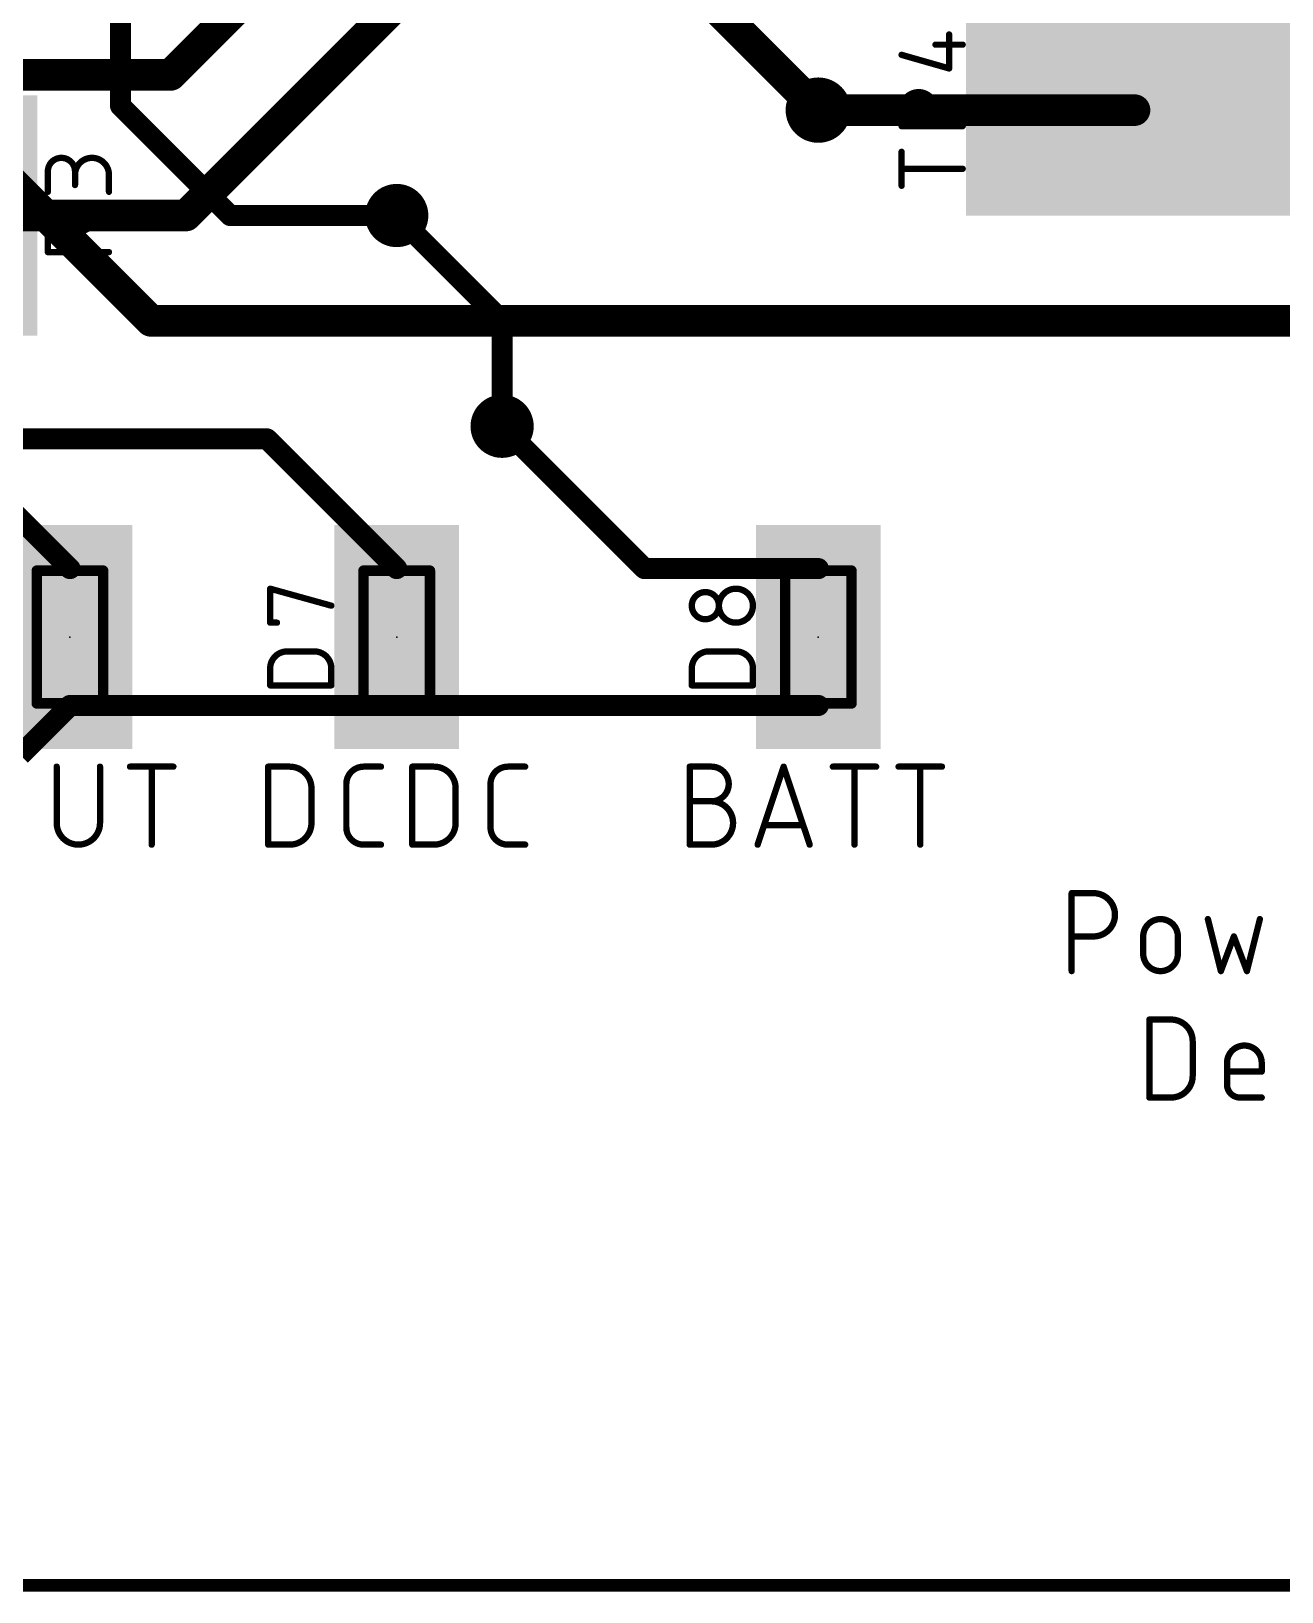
# Model space of a CAD drawing. Extents: x 0 to 100, y 0 to 94.
# Drawn here: x 24.81 to 39.87, y -0.08 to 18.73 of the extents above; entities that cross this region are included whole.
import ezdxf

# ---------------------------------------------------------------- set-up
doc = ezdxf.new("R2010")
doc.units = 0
for name, color, linetype in [('1', 12, 'CONTINUOUS'), ('16', 132, 'CONTINUOUS'), ('18', 110, 'CONTINUOUS'), ('20', 31, 'CONTINUOUS'), ('21', 253, 'CONTINUOUS'), ('23', 53, 'CONTINUOUS'), ('25', 253, 'CONTINUOUS'), ('39', 12, 'CONTINUOUS')]:
    doc.layers.add(name, color=color, linetype=linetype)

# ---------------------------------------------------------------- blocks, each defined once
blk = doc.blocks.new('RECT')
blk.add_solid([(-0.5, -0.5), (0.5, -0.5), (-0.5, 0.5), (0.5, 0.5)])
blk = doc.blocks.new('ROUNDV')
at = {"const_width": 0.5}
blk.add_lwpolyline([(0, -0.25, 1), (0, 0.25, 1), (0, -0.25)], format="xyb", dxfattribs=at)

msp = doc.modelspace()

# ---------------------------------------------------------------- linework, layer by layer
at = {"layer": '1'}
for points, const_width in [([(25.8826, 21.6408), (25.8826, 17.8308)], 0.254), ([(25.8826, 17.8308), (27.2034, 16.51)], 0.254), ([(38.1, 17.78), (34.29, 17.78)], 0.381), ([(24.13, 17.36), (26.25, 15.24)], 0.381), ([(27.2034, 16.51), (29.21, 16.51)], 0.254), ([(63.5, 15.24), (26.25, 15.24)], 0.381), ([(27.6474, 13.8176), (23.2918, 13.8176)], 0.254), ([(29.21, 12.255), (27.6474, 13.8176)], 0.254), ([(30.48, 13.97), (32.195, 12.255)], 0.254), ([(25.273, 12.255), (24.4724, 13.0556)], 0.254), ([(32.195, 12.255), (34.29, 12.255)], 0.254), ([(25.273, 10.605), (24.6756, 10.0076)], 0.254), ([(25.273, 10.605), (29.21, 10.605)], 0.254), ([(29.21, 10.605), (34.29, 10.605)], 0.254)]:
    msp.add_lwpolyline(points, dxfattribs=dict(at, const_width=const_width))
for points, const_width in [([(25.9275, 17.8757, 1), (25.8377, 17.7859)], 0.127), ([(25.8191, 17.8308, 1), (25.9461, 17.8308)], 0.127), ([(34.29, 17.8753, 1), (34.29, 17.6848)], 0.1905), ([(38.1, 17.6848, 1), (38.1, 17.8753)], 0.1905), ([(27.2034, 16.5735, 1), (27.2034, 16.4465)], 0.127), ([(27.1585, 16.4651, 1), (27.2483, 16.5549)], 0.127), ([(29.21, 16.4465, 1), (29.21, 16.5735)], 0.127), ([(26.25, 15.3353, 1), (26.25, 15.1448)], 0.1905), ([(26.1826, 15.1726, 1), (26.3174, 15.3074)], 0.1905), ([(27.6923, 13.8625, 1), (27.6025, 13.7727)], 0.127), ([(27.6474, 13.7541, 1), (27.6474, 13.8811)], 0.127), ([(30.5249, 14.0149, 1), (30.4351, 13.9251)], 0.127), ([(25.2281, 12.2101, 1), (25.3179, 12.2999)], 0.127), ([(29.1651, 12.2101, 1), (29.2549, 12.2999)], 0.127), ([(32.195, 12.3185, 1), (32.195, 12.1915)], 0.127), ([(32.1501, 12.2101, 1), (32.2399, 12.2999)], 0.127), ([(34.29, 12.1915, 1), (34.29, 12.3185)], 0.127), ([(25.273, 10.6685, 1), (25.273, 10.5415)], 0.127), ([(25.3179, 10.5601, 1), (25.2281, 10.6499)], 0.127), ([(29.21, 10.6685, 1), (29.21, 10.5415)], 0.127), ([(29.21, 10.5415, 1), (29.21, 10.6685)], 0.127), ([(34.29, 10.5415, 1), (34.29, 10.6685)], 0.127)]:
    msp.add_lwpolyline(points, format="xyb", dxfattribs=dict(at, const_width=const_width))
at = {"layer": '16'}
for points, const_width in [([(34.29, 17.78), (31.2011, 20.8689)], 0.381), ([(30.48, 20.32), (26.67, 16.51)], 0.381), ([(27.4066, 19.1262), (26.4844, 18.204)], 0.381), ([(26.4844, 18.204), (12.403, 18.204)], 0.381), ([(26.67, 16.51), (7.62, 16.51)], 0.381), ([(29.21, 16.51), (30.48, 15.24)], 0.254), ([(30.48, 15.24), (30.48, 13.97)], 0.254), ([(0, 0), (100.33, 0)], 0.1524)]:
    msp.add_lwpolyline(points, dxfattribs=dict(at, const_width=const_width))
for points, const_width in [([(26.4171, 18.2714, 1), (26.5518, 18.1367)], 0.1905), ([(26.4844, 18.1088, 1), (26.4844, 18.2993)], 0.1905), ([(34.2226, 17.7126, 1), (34.3574, 17.8474)], 0.1905), ([(26.6026, 16.5774, 1), (26.7374, 16.4426)], 0.1905), ([(26.67, 16.4148, 1), (26.67, 16.6053)], 0.1905), ([(29.2549, 16.5549, 1), (29.1651, 16.4651)], 0.127), ([(30.5435, 15.24, 1), (30.4165, 15.24)], 0.127), ([(30.4351, 15.1951, 1), (30.5249, 15.2849)], 0.127), ([(30.4165, 13.97, 1), (30.5435, 13.97)], 0.127)]:
    msp.add_lwpolyline(points, format="xyb", dxfattribs=dict(at, const_width=const_width))
at = {"layer": '20'}
msp.add_line((0, 0), (100.31, 0), dxfattribs=at)
at = {"layer": '21'}
for points, const_width in [([(24.873, 12.2618, 1), (24.873, 12.1982)], 0.0635), ([(24.9047, 12.23, 1), (24.8413, 12.23)], 0.0635), ([(25.7048, 12.23, 1), (25.6413, 12.23)], 0.0635), ([(25.673, 12.1982, 1), (25.673, 12.2618)], 0.0635), ([(28.81, 12.2618, 1), (28.81, 12.1982)], 0.0635), ([(28.8418, 12.23, 1), (28.7783, 12.23)], 0.0635), ([(29.6418, 12.23, 1), (29.5783, 12.23)], 0.0635), ([(29.61, 12.1982, 1), (29.61, 12.2618)], 0.0635), ([(33.9218, 12.23, 1), (33.8582, 12.23)], 0.0635), ([(33.89, 12.2618, 1), (33.89, 12.1982)], 0.0635), ([(34.7218, 12.23, 1), (34.6583, 12.23)], 0.0635), ([(34.69, 12.1982, 1), (34.69, 12.2618)], 0.0635), ([(24.873, 10.6618, 1), (24.873, 10.5983)], 0.0635), ([(24.8413, 10.63, 1), (24.9047, 10.63)], 0.0635), ([(25.6413, 10.63, 1), (25.7048, 10.63)], 0.0635), ([(25.673, 10.5983, 1), (25.673, 10.6618)], 0.0635), ([(28.81, 10.6618, 1), (28.81, 10.5983)], 0.0635), ([(28.7783, 10.63, 1), (28.8418, 10.63)], 0.0635), ([(29.5783, 10.63, 1), (29.6418, 10.63)], 0.0635), ([(29.61, 10.5983, 1), (29.61, 10.6618)], 0.0635), ([(33.8582, 10.63, 1), (33.9218, 10.63)], 0.0635), ([(33.89, 10.6618, 1), (33.89, 10.5983)], 0.0635), ([(34.6583, 10.63, 1), (34.7218, 10.63)], 0.0635), ([(34.69, 10.5983, 1), (34.69, 10.6618)], 0.0635), ([(25.132, 9.8679, 1), (25.0939, 9.8679)], 0.0381), ([(25.6541, 9.8679, 1), (25.616, 9.8679)], 0.0381), ([(25.9969, 9.887, 1), (25.9969, 9.8489)], 0.0381), ([(26.277, 9.8679, 1), (26.2389, 9.8679)], 0.0381), ([(26.519, 9.8489, 1), (26.519, 9.887)], 0.0381), ([(27.6606, 9.887, 1), (27.6606, 9.8489)], 0.0381), ([(27.6797, 9.8679, 1), (27.6416, 9.8679)], 0.0381), ([(27.9217, 9.887, 1), (27.9217, 9.8489)], 0.0381), ([(28.1827, 9.6068, 0.4142), (27.9217, 9.8679)], 0.0762), ([(27.9217, 9.8489, 1), (27.9217, 9.887)], 0.0381), ([(28.8117, 9.8679, 0.4142), (28.6029, 9.6591)], 0.0762), ([(28.8117, 9.887, 1), (28.8117, 9.8489)], 0.0381), ([(28.8117, 9.8489, 1), (28.8117, 9.8869)], 0.0381), ([(29.0206, 9.8489, 1), (29.0206, 9.887)], 0.0381), ([(29.398, 9.887, 1), (29.398, 9.8489)], 0.0381), ([(29.417, 9.8679, 1), (29.3789, 9.8679)], 0.0381), ([(29.659, 9.887, 1), (29.659, 9.8489)], 0.0381), ([(29.9201, 9.6068, 0.4142), (29.659, 9.8679)], 0.0762), ([(29.659, 9.8489, 1), (29.659, 9.887)], 0.0381), ([(30.5491, 9.8679, 0.4142), (30.3403, 9.6591)], 0.0762), ([(30.5491, 9.887, 1), (30.5491, 9.8489)], 0.0381), ([(30.5491, 9.8489, 1), (30.5491, 9.8869)], 0.0381), ([(30.7579, 9.8489, 1), (30.7579, 9.887)], 0.0381), ([(32.7406, 9.887, 1), (32.7406, 9.8489)], 0.0381), ([(32.7597, 9.8679, 1), (32.7216, 9.8679)], 0.0381), ([(33.0017, 9.887, 1), (33.0017, 9.8489)], 0.0381), ([(33.0017, 9.4502, 1), (33.0017, 9.8679)], 0.0762), ([(33.0017, 9.8489, 1), (33.0017, 9.887)], 0.0381), ([(33.8905, 9.8739, 1), (33.8544, 9.8619)], 0.0381), ([(33.8905, 9.8619, 1), (33.8544, 9.8739)], 0.0381), ([(34.4648, 9.887, 1), (34.4648, 9.8489)], 0.0381), ([(34.7449, 9.8679, 1), (34.7068, 9.8679)], 0.0381), ([(34.9869, 9.8489, 1), (34.9869, 9.887)], 0.0381), ([(35.2573, 9.887, 1), (35.2573, 9.8489)], 0.0381), ([(35.5374, 9.8679, 1), (35.4993, 9.8679)], 0.0381), ([(35.7794, 9.8489, 1), (35.7794, 9.887)], 0.0381), ([(28.2018, 9.6068, 1), (28.1637, 9.6068)], 0.0381), ([(28.1637, 9.6068, 1), (28.2018, 9.6068)], 0.0381), ([(28.622, 9.6591, 1), (28.5839, 9.6591)], 0.0381), ([(28.5839, 9.6591, 1), (28.622, 9.6591)], 0.0381), ([(29.9391, 9.6068, 1), (29.901, 9.6068)], 0.0381), ([(29.901, 9.6068, 1), (29.9391, 9.6068)], 0.0381), ([(30.3593, 9.6591, 1), (30.3212, 9.6591)], 0.0381), ([(30.3212, 9.6591, 1), (30.3593, 9.6591)], 0.0381), ([(32.7406, 9.4693, 1), (32.7406, 9.4312)], 0.0381), ([(33.0017, 9.4693, 1), (33.0017, 9.4312)], 0.0381), ([(33.0017, 9.4693, 1), (33.0017, 9.4312)], 0.0381), ([(33.0017, 8.9281, 1), (33.0017, 9.4502)], 0.0762), ([(33.0017, 9.4312, 1), (33.0017, 9.4693)], 0.0381), ([(25.113, 9.1892, 1), (25.6351, 9.1892)], 0.0762), ([(25.132, 9.1892, 1), (25.0939, 9.1892)], 0.0381), ([(25.6541, 9.1892, 1), (25.616, 9.1892)], 0.0381), ([(27.9217, 8.9281, 0.4142), (28.1827, 9.1892)], 0.0762), ([(28.2018, 9.1892, 1), (28.1637, 9.1892)], 0.0381), ([(29.659, 8.9281, 0.4142), (29.9201, 9.1892)], 0.0762), ([(29.9391, 9.1892, 1), (29.901, 9.1892)], 0.0381), ([(25.0939, 9.1892, 1), (25.132, 9.1892)], 0.0381), ([(25.616, 9.1892, 1), (25.6541, 9.1892)], 0.0381), ([(28.1637, 9.1892, 1), (28.2018, 9.1892)], 0.0381), ([(28.6029, 9.1369, 0.4142), (28.8117, 8.9281)], 0.0762), ([(28.622, 9.1369, 1), (28.5839, 9.1369)], 0.0381), ([(28.5839, 9.1369, 1), (28.622, 9.1369)], 0.0381), ([(29.901, 9.1892, 1), (29.9391, 9.1892)], 0.0381), ([(30.3403, 9.1369, 0.4142), (30.5491, 8.9281)], 0.0762), ([(30.3593, 9.1369, 1), (30.3212, 9.1369)], 0.0381), ([(30.3212, 9.1369, 1), (30.3593, 9.1369)], 0.0381), ([(33.6375, 9.1821, 1), (33.6375, 9.144)], 0.0381), ([(34.1074, 9.144, 1), (34.1074, 9.1821)], 0.0381), ([(26.2389, 8.9281, 1), (26.277, 8.9281)], 0.0381), ([(27.6606, 8.9472, 1), (27.6606, 8.9091)], 0.0381), ([(27.6416, 8.9281, 1), (27.6797, 8.9281)], 0.0381), ([(27.9217, 8.9471, 1), (27.9217, 8.9091)], 0.0381), ([(27.9217, 8.9091, 1), (27.9217, 8.9472)], 0.0381), ([(28.8117, 8.9472, 1), (28.8117, 8.9091)], 0.0381), ([(28.8117, 8.9091, 1), (28.8117, 8.9472)], 0.0381), ([(29.0206, 8.9091, 1), (29.0206, 8.9472)], 0.0381), ([(29.398, 8.9472, 1), (29.398, 8.9091)], 0.0381), ([(29.3789, 8.9281, 1), (29.417, 8.9281)], 0.0381), ([(29.659, 8.9471, 1), (29.659, 8.9091)], 0.0381), ([(29.659, 8.9091, 1), (29.659, 8.9472)], 0.0381), ([(30.5491, 8.9472, 1), (30.5491, 8.9091)], 0.0381), ([(30.5491, 8.9091, 1), (30.5491, 8.9472)], 0.0381), ([(30.7579, 8.9091, 1), (30.7579, 8.9472)], 0.0381), ([(32.7406, 8.9472, 1), (32.7406, 8.9091)], 0.0381), ([(32.7216, 8.9281, 1), (32.7597, 8.9281)], 0.0381), ([(33.0017, 8.9471, 1), (33.0017, 8.909)], 0.0381), ([(33.0017, 8.9091, 1), (33.0017, 8.9472)], 0.0381), ([(33.5411, 8.9341, 1), (33.5773, 8.9221)], 0.0381), ([(34.1676, 8.9221, 1), (34.2038, 8.9341)], 0.0381), ([(34.7068, 8.9281, 1), (34.7449, 8.9281)], 0.0381), ([(35.4993, 8.9281, 1), (35.5374, 8.9281)], 0.0381), ([(37.3617, 8.3439, 1), (37.3236, 8.3439)], 0.0381), ([(37.3426, 8.3629, 1), (37.3426, 8.3248)], 0.0381), ([(37.6037, 7.8218, 1), (37.6037, 8.3439)], 0.0762), ([(37.6037, 8.3629, 1), (37.6037, 8.3248)], 0.0381), ([(37.6037, 8.3248, 1), (37.6037, 8.3629)], 0.0381), ([(38.6224, 7.8218, 1), (38.2047, 7.8218)], 0.0762), ([(39.0027, 8.0353, 1), (38.9657, 8.026)], 0.0381), ([(39.6292, 8.026, 1), (39.5922, 8.0353)], 0.0381), ([(37.3426, 7.8408, 1), (37.3426, 7.8027)], 0.0381), ([(37.6037, 7.8408, 1), (37.6037, 7.8027)], 0.0381), ([(37.6037, 7.8027, 1), (37.6037, 7.8408)], 0.0381), ([(38.2237, 7.8218, 1), (38.1856, 7.8218)], 0.0381), ([(38.1856, 7.8218, 1), (38.2237, 7.8218)], 0.0381), ([(38.6414, 7.8218, 1), (38.6033, 7.8218)], 0.0381), ([(38.6033, 7.8218, 1), (38.6414, 7.8218)], 0.0381), ([(39.3153, 7.8285, 1), (39.2796, 7.8151)], 0.0381), ([(39.3153, 7.8151, 1), (39.2796, 7.8285)], 0.0381), ([(38.2047, 7.6129, 1), (38.6224, 7.6129)], 0.0762), ([(38.2237, 7.6129, 1), (38.1856, 7.6129)], 0.0381), ([(38.1856, 7.6129, 1), (38.2237, 7.6129)], 0.0381), ([(38.6414, 7.6129, 1), (38.6033, 7.6129)], 0.0381), ([(38.6033, 7.6129, 1), (38.6414, 7.6129)], 0.0381), ([(37.3236, 7.4041, 1), (37.3617, 7.4041)], 0.0381), ([(39.123, 7.4108, 1), (39.1586, 7.3974)], 0.0381), ([(39.1223, 7.3995, 1), (39.1593, 7.4087)], 0.0381), ([(39.4356, 7.4087, 1), (39.4726, 7.3995)], 0.0381), ([(39.4362, 7.3974, 1), (39.4719, 7.4108)], 0.0381), ([(38.2788, 6.839, 1), (38.2788, 6.8009)], 0.0381), ([(38.2978, 6.8199, 1), (38.2597, 6.8199)], 0.0381), ([(38.5398, 6.839, 1), (38.5398, 6.8009)], 0.0381), ([(38.8009, 6.5588, 0.4142), (38.5398, 6.8199)], 0.0762), ([(38.5398, 6.8009, 1), (38.5398, 6.839)], 0.0381), ([(38.8199, 6.5588, 1), (38.7818, 6.5588)], 0.0381), ([(38.7818, 6.5588, 1), (38.8199, 6.5588)], 0.0381), ([(39.6326, 6.2978, 1), (39.2149, 6.2978)], 0.0762), ([(39.2149, 6.2124, 1), (39.2149, 6.1743)], 0.0381), ([(39.234, 6.2978, 1), (39.1959, 6.2978)], 0.0381), ([(39.1959, 6.2978, 1), (39.234, 6.2978)], 0.0381), ([(39.6516, 6.2978, 1), (39.6135, 6.2978)], 0.0381), ([(39.6135, 6.2978, 1), (39.6516, 6.2978)], 0.0381), ([(39.6135, 6.1934, 1), (39.6516, 6.1934)], 0.0381), ([(39.6326, 6.1743, 1), (39.6326, 6.2124)], 0.0381), ([(38.5398, 5.8801, 0.4142), (38.8009, 6.1412)], 0.0762), ([(38.8199, 6.1412, 1), (38.7818, 6.1412)], 0.0381), ([(38.7818, 6.1412, 1), (38.8199, 6.1412)], 0.0381), ([(39.2149, 6.0367, 0.4142), (39.3715, 5.8801)], 0.0762), ([(39.234, 6.0367, 1), (39.1959, 6.0367)], 0.0381), ([(39.1959, 6.0367, 1), (39.234, 6.0367)], 0.0381), ([(38.2788, 5.8992, 1), (38.2788, 5.8611)], 0.0381), ([(38.2597, 5.8801, 1), (38.2978, 5.8801)], 0.0381), ([(38.5398, 5.8991, 1), (38.5398, 5.8611)], 0.0381), ([(38.5398, 5.8611, 1), (38.5398, 5.8992)], 0.0381), ([(39.3715, 5.8992, 1), (39.3715, 5.8611)], 0.0381), ([(39.3715, 5.8611, 1), (39.3715, 5.8992)], 0.0381), ([(39.6326, 5.8611, 1), (39.6326, 5.8992)], 0.0381)]:
    msp.add_lwpolyline(points, format="xyb", dxfattribs=dict(at, const_width=const_width))
for points, const_width in [([(24.873, 10.63), (24.873, 12.23)], 0.127), ([(24.873, 12.23), (25.673, 12.23)], 0.127), ([(25.673, 12.23), (25.673, 10.63)], 0.127), ([(28.81, 10.63), (28.81, 12.23)], 0.127), ([(28.81, 12.23), (29.61, 12.23)], 0.127), ([(29.61, 12.23), (29.61, 10.63)], 0.127), ([(33.89, 10.63), (33.89, 12.23)], 0.127), ([(33.89, 12.23), (34.69, 12.23)], 0.127), ([(34.69, 12.23), (34.69, 10.63)], 0.127), ([(25.673, 10.63), (24.873, 10.63)], 0.127), ([(29.61, 10.63), (28.81, 10.63)], 0.127), ([(34.69, 10.63), (33.89, 10.63)], 0.127), ([(25.113, 9.8679), (25.113, 9.1892)], 0.0762), ([(25.6351, 9.1892), (25.6351, 9.8679)], 0.0762), ([(25.9969, 9.8679), (26.519, 9.8679)], 0.0762), ([(26.258, 8.9281), (26.258, 9.8679)], 0.0762), ([(27.6606, 8.9281), (27.6606, 9.8679)], 0.0762), ([(27.6606, 9.8679), (27.9217, 9.8679)], 0.0762), ([(28.8117, 9.8679), (29.0206, 9.8679)], 0.0762), ([(29.398, 8.9281), (29.398, 9.8679)], 0.0762), ([(29.398, 9.8679), (29.659, 9.8679)], 0.0762), ([(30.5491, 9.8679), (30.7579, 9.8679)], 0.0762), ([(32.7406, 8.9281), (32.7406, 9.8679)], 0.0762), ([(32.7406, 9.8679), (33.0017, 9.8679)], 0.0762), ([(33.5592, 8.9281), (33.8724, 9.8679)], 0.0762), ([(33.8724, 9.8679), (34.1857, 8.9281)], 0.0762), ([(34.4648, 9.8679), (34.9869, 9.8679)], 0.0762), ([(34.7259, 8.9281), (34.7259, 9.8679)], 0.0762), ([(35.2573, 9.8679), (35.7794, 9.8679)], 0.0762), ([(35.5184, 8.9281), (35.5184, 9.8679)], 0.0762), ([(28.1827, 9.6068), (28.1827, 9.1892)], 0.0762), ([(28.6029, 9.1369), (28.6029, 9.6591)], 0.0762), ([(29.9201, 9.6068), (29.9201, 9.1892)], 0.0762), ([(30.3403, 9.1369), (30.3403, 9.6591)], 0.0762), ([(32.7406, 9.4502), (33.0017, 9.4502)], 0.0762), ([(34.1074, 9.1631), (33.6375, 9.1631)], 0.0762), ([(27.9217, 8.9281), (27.6606, 8.9281)], 0.0762), ([(29.0206, 8.9281), (28.8117, 8.9281)], 0.0762), ([(29.659, 8.9281), (29.398, 8.9281)], 0.0762), ([(30.7579, 8.9281), (30.5491, 8.9281)], 0.0762), ([(33.0017, 8.9281), (32.7406, 8.9281)], 0.0762), ([(37.3426, 7.4041), (37.3426, 8.3439)], 0.0762), ([(37.3426, 8.3439), (37.6037, 8.3439)], 0.0762), ([(38.9842, 8.0306), (39.1408, 7.4041)], 0.0762), ([(39.4541, 7.4041), (39.6107, 8.0306)], 0.0762), ([(37.6037, 7.8218), (37.3426, 7.8218)], 0.0762), ([(38.2047, 7.6129), (38.2047, 7.8218)], 0.0762), ([(38.6224, 7.8218), (38.6224, 7.6129)], 0.0762), ([(39.1408, 7.4041), (39.2974, 7.8218)], 0.0762), ([(39.2974, 7.8218), (39.4541, 7.4041)], 0.0762), ([(38.2788, 5.8801), (38.2788, 6.8199)], 0.0762), ([(38.2788, 6.8199), (38.5398, 6.8199)], 0.0762), ([(38.8009, 6.5588), (38.8009, 6.1412)], 0.0762), ([(39.2149, 6.0367), (39.2149, 6.2978)], 0.0762), ([(39.6326, 6.1934), (39.2149, 6.1934)], 0.0762), ([(39.6326, 6.2978), (39.6326, 6.1934)], 0.0762), ([(38.5398, 5.8801), (38.2788, 5.8801)], 0.0762), ([(39.6326, 5.8801), (39.3715, 5.8801)], 0.0762)]:
    msp.add_lwpolyline(points, dxfattribs=dict(at, const_width=const_width))
at = {"layer": '23'}
for p in [(38.1, 17.78), (25.273, 11.43), (29.21, 11.43), (34.29, 11.43)]:
    msp.add_point(p, dxfattribs=at)
at = {"layer": '25', "const_width": 0.0762}
for points in [[(35.8662, 18.2825), (35.8662, 18.6917)], [(35.2933, 18.4462), (35.8662, 18.2825)], [(35.7025, 18.569), (36.0299, 18.569)], [(35.2933, 17.5872), (35.2933, 17.7918)], [(35.7025, 17.7918), (35.7025, 17.5872)], [(36.0299, 17.5872), (35.2933, 17.5872)], [(35.2933, 16.8683), (35.2933, 17.2775)], [(25.0063, 16.7956), (25.0063, 17.0411)], [(25.3337, 17.0411), (25.3337, 16.8774)], [(25.7429, 16.7956), (25.7429, 17.0002)], [(36.0299, 17.0729), (35.2933, 17.0729)], [(25.7429, 16.4784), (25.4155, 16.3147)], [(25.0063, 16.0692), (25.0063, 16.2738)], [(25.4155, 16.2738), (25.4155, 16.0692)], [(25.7429, 16.0692), (25.0063, 16.0692)], [(27.6853, 11.6033), (27.6853, 12.0126)], [(27.6853, 12.0126), (28.4219, 11.8079)], [(27.7671, 11.6033), (27.6853, 11.6033)], [(27.8899, 11.2567), (28.2173, 11.2567)], [(32.9699, 11.2567), (33.2973, 11.2567)], [(27.6853, 10.8474), (27.6853, 11.052)], [(28.4219, 11.052), (28.4219, 10.8474)], [(32.7653, 10.8474), (32.7653, 11.052)], [(33.5019, 11.052), (33.5019, 10.8474)], [(28.4219, 10.8474), (27.6853, 10.8474)], [(33.5019, 10.8474), (32.7653, 10.8474)]]:
    msp.add_lwpolyline(points, dxfattribs=at)
at = {"layer": '25'}
for points, const_width in [([(35.8853, 18.6917, 1), (35.8472, 18.6917)], 0.0381), ([(35.2985, 18.4645, 1), (35.2881, 18.4279)], 0.0381), ([(35.7025, 18.588, 1), (35.7025, 18.5499)], 0.0381), ([(36.0299, 18.5499, 1), (36.0299, 18.588)], 0.0381), ([(35.8472, 18.2825, 1), (35.8853, 18.2825)], 0.0381), ([(35.861, 18.2642, 1), (35.8714, 18.3008)], 0.0381), ([(35.7025, 17.7918, 1), (35.2933, 17.7918)], 0.0762), ([(35.3124, 17.7918, 1), (35.2743, 17.7918)], 0.0381), ([(35.2743, 17.7918, 1), (35.3124, 17.7918)], 0.0381), ([(35.7216, 17.7918, 1), (35.6835, 17.7918)], 0.0381), ([(35.6835, 17.7918, 1), (35.7216, 17.7918)], 0.0381), ([(35.2933, 17.6062, 1), (35.2933, 17.5681)], 0.0381), ([(35.2743, 17.5872, 1), (35.3124, 17.5872)], 0.0381), ([(35.6835, 17.5872, 1), (35.7216, 17.5872)], 0.0381), ([(36.0299, 17.5681, 1), (36.0299, 17.6062)], 0.0381), ([(35.3124, 17.2775, 1), (35.2743, 17.2775)], 0.0381), ([(25.3337, 17.0411, 1), (25.0063, 17.0411)], 0.0762), ([(25.7429, 17.0002, 1), (25.3337, 17.0002)], 0.0762), ([(25.0253, 17.0411, 1), (24.9872, 17.0411)], 0.0381), ([(24.9872, 17.0411, 1), (25.0253, 17.0411)], 0.0381), ([(25.3527, 17.0411, 1), (25.3146, 17.0411)], 0.0381), ([(25.3146, 17.0411, 1), (25.3527, 17.0411)], 0.0381), ([(25.3146, 17.0002, 1), (25.3527, 17.0002)], 0.0381), ([(25.762, 17.0002, 1), (25.7239, 17.0002)], 0.0381), ([(25.7239, 17.0002, 1), (25.762, 17.0002)], 0.0381), ([(35.2933, 17.0919, 1), (35.2933, 17.0538)], 0.0381), ([(36.0299, 17.0538, 1), (36.0299, 17.0919)], 0.0381), ([(24.9872, 16.7956, 1), (25.0253, 16.7956)], 0.0381), ([(25.3146, 16.8774, 1), (25.3527, 16.8774)], 0.0381), ([(25.7239, 16.7956, 1), (25.762, 16.7956)], 0.0381), ([(35.2743, 16.8683, 1), (35.3124, 16.8683)], 0.0381), ([(25.4155, 16.2738, 1), (25.0063, 16.2738)], 0.0762), ([(25.7514, 16.4614, 1), (25.7344, 16.4954)], 0.0381), ([(25.0253, 16.2738, 1), (24.9872, 16.2738)], 0.0381), ([(24.9872, 16.2738, 1), (25.0253, 16.2738)], 0.0381), ([(25.407, 16.3318, 1), (25.424, 16.2977)], 0.0381), ([(25.4346, 16.2738, 1), (25.3965, 16.2738)], 0.0381), ([(25.3965, 16.2738, 1), (25.4346, 16.2738)], 0.0381), ([(25.0063, 16.0882, 1), (25.0063, 16.0501)], 0.0381), ([(24.9872, 16.0692, 1), (25.0253, 16.0692)], 0.0381), ([(25.3965, 16.0692, 1), (25.4346, 16.0692)], 0.0381), ([(25.7429, 16.0501, 1), (25.7429, 16.0882)], 0.0381), ([(27.7044, 12.0126, 1), (27.6663, 12.0126)], 0.0381), ([(27.6904, 12.0309, 1), (27.6802, 11.9942)], 0.0381), ([(33.2973, 12.0126, 1), (33.2973, 11.6033)], 0.0762), ([(33.2973, 11.6033, 1), (33.2973, 12.0126)], 0.0762), ([(33.2973, 12.0316, 1), (33.2973, 11.9935)], 0.0381), ([(33.2973, 11.9935, 1), (33.2973, 12.0316)], 0.0381), ([(32.929, 11.9716, 1), (32.929, 11.6443)], 0.0762), ([(32.929, 11.9907, 1), (32.929, 11.9526)], 0.0381), ([(32.929, 11.6443, 1), (32.929, 11.9716)], 0.0762), ([(32.929, 11.9526, 1), (32.929, 11.9907)], 0.0381), ([(28.4168, 11.7896, 1), (28.427, 11.8263)], 0.0381), ([(32.929, 11.6633, 1), (32.929, 11.6252)], 0.0381), ([(32.929, 11.6252, 1), (32.929, 11.6633)], 0.0381), ([(27.6853, 11.6224, 1), (27.6853, 11.5843)], 0.0381), ([(27.6663, 11.6033, 1), (27.7044, 11.6033)], 0.0381), ([(27.7671, 11.5843, 1), (27.7671, 11.6224)], 0.0381), ([(33.2973, 11.6224, 1), (33.2973, 11.5843)], 0.0381), ([(33.2973, 11.5843, 1), (33.2973, 11.6224)], 0.0381), ([(27.8899, 11.2567, 0.4142), (27.6853, 11.052)], 0.0762), ([(27.8899, 11.2757, 1), (27.8899, 11.2376)], 0.0381), ([(27.8899, 11.2376, 1), (27.8899, 11.2757)], 0.0381), ([(28.4219, 11.052, 0.4142), (28.2173, 11.2567)], 0.0762), ([(28.2173, 11.2757, 1), (28.2173, 11.2376)], 0.0381), ([(28.2173, 11.2376, 1), (28.2173, 11.2757)], 0.0381), ([(32.9699, 11.2567, 0.4142), (32.7653, 11.052)], 0.0762), ([(32.9699, 11.2757, 1), (32.9699, 11.2376)], 0.0381), ([(32.9699, 11.2376, 1), (32.9699, 11.2757)], 0.0381), ([(33.5019, 11.052, 0.4142), (33.2973, 11.2567)], 0.0762), ([(33.2973, 11.2757, 1), (33.2973, 11.2376)], 0.0381), ([(33.2973, 11.2376, 1), (33.2973, 11.2757)], 0.0381), ([(27.7044, 11.052, 1), (27.6663, 11.052)], 0.0381), ([(27.6663, 11.052, 1), (27.7044, 11.052)], 0.0381), ([(28.441, 11.052, 1), (28.4029, 11.052)], 0.0381), ([(28.4029, 11.052, 1), (28.4409, 11.052)], 0.0381), ([(32.7844, 11.052, 1), (32.7463, 11.052)], 0.0381), ([(32.7463, 11.052, 1), (32.7844, 11.052)], 0.0381), ([(33.5209, 11.052, 1), (33.4828, 11.052)], 0.0381), ([(33.4829, 11.052, 1), (33.5209, 11.052)], 0.0381), ([(27.6853, 10.8665, 1), (27.6853, 10.8284)], 0.0381), ([(27.6663, 10.8474, 1), (27.7044, 10.8474)], 0.0381), ([(28.4029, 10.8474, 1), (28.441, 10.8474)], 0.0381), ([(28.4219, 10.8284, 1), (28.4219, 10.8665)], 0.0381), ([(32.7653, 10.8665, 1), (32.7653, 10.8284)], 0.0381), ([(32.7463, 10.8474, 1), (32.7844, 10.8474)], 0.0381), ([(33.4828, 10.8474, 1), (33.5209, 10.8474)], 0.0381), ([(33.5019, 10.8284, 1), (33.5019, 10.8665)], 0.0381)]:
    msp.add_lwpolyline(points, format="xyb", dxfattribs=dict(at, const_width=const_width))

# ---------------------------------------------------------------- block references
at = {"layer": '1', "xscale": 3.429, "yscale": 1.778}
msp.add_blockref('RECT', (38.1, 17.78), dxfattribs=at)
at = {"layer": '1', "xscale": 0.8, "yscale": 0.8, "rotation": 90}
for p in [(25.273, 12.255), (29.21, 12.255), (34.29, 12.255), (25.273, 10.605), (29.21, 10.605), (34.29, 10.605)]:
    msp.add_blockref('RECT', p, dxfattribs=at)
at = {"layer": '18'}
for p, xscale, yscale in [((34.29, 17.78), 0.7874, 0.7874), ((34.29, 17.78), 0.7874, 0.7874), ((29.21, 16.51), 0.762, 0.762), ((29.21, 16.51), 0.762, 0.762), ((30.48, 13.97), 0.762, 0.762), ((30.48, 13.97), 0.762, 0.762)]:
    msp.add_blockref('ROUNDV', p, dxfattribs=dict(at, xscale=xscale, yscale=yscale))
at = {"layer": '21', "xscale": 0.4, "rotation": 90}
for p, yscale in [((25.273, 11.18), 0.4), ((29.21, 11.18), 0.4), ((34.29, 11.18), 0.4), ((25.898, 10.605), 0.25), ((28.585, 10.605), 0.25), ((29.835, 10.605), 0.25), ((33.665, 10.605), 0.25), ((34.915, 10.605), 0.25)]:
    msp.add_blockref('RECT', p, dxfattribs=dict(at, yscale=yscale))
at = {"layer": '39', "xscale": 4.064, "yscale": 2.54}
msp.add_blockref('RECT', (38.1, 17.78), dxfattribs=at)
at = {"layer": '39', "yscale": 1.5, "rotation": 90}
for p, xscale in [((24.13, 16.51), 2.9), ((25.273, 11.43), 2.7), ((29.21, 11.43), 2.7), ((34.29, 11.43), 2.7)]:
    msp.add_blockref('RECT', p, dxfattribs=dict(at, xscale=xscale))

doc.saveas('drawing.dxf')
